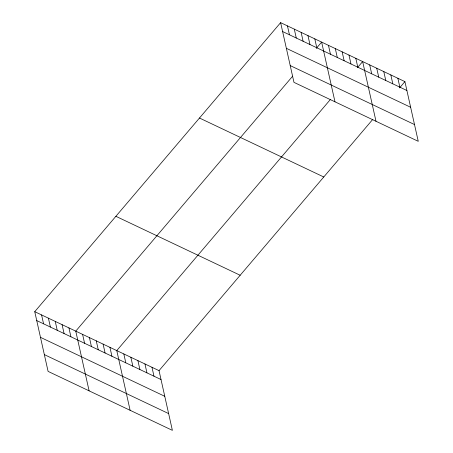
<?xml version="1.0" encoding="UTF-8"?>
<svg xmlns="http://www.w3.org/2000/svg" width="453" height="453" viewBox="0 0 453 453"><rect width="100%" height="100%" fill="white"/><g stroke="black" fill="none" stroke-linecap="round" stroke-linejoin="round"><path stroke-width="0.68" d="M34.745 311.681L159.031 370.639L172.378 430.35L48.092 371.392L34.745 311.681L280.622 22.65L404.908 81.608L418.255 141.319L293.969 82.361L280.622 22.65M292.655 76.172L75.759 331.137L89.105 390.848M316.285 48.397L321.636 42.106L334.982 101.817M330.554 99.298L116.772 350.594L130.119 410.305M357.745 67.327L362.649 61.563L375.996 121.274M159.031 370.639L372.813 119.343M399.563 87.899L404.908 81.608M282.61 31.546L406.902 90.509M286.358 48.318L410.65 107.276M290.22 65.594L414.512 124.552M199.479 118.029L323.77 176.987M115.883 216.302L240.175 275.26M36.733 320.577L161.025 379.54M40.481 337.343L164.773 396.307M44.343 354.62L168.629 413.583M397.87 78.267L399.857 87.169M390.826 74.926L392.813 83.828M383.782 71.585L385.769 80.487M376.737 68.244L378.725 77.14M369.693 64.904L371.681 73.799M355.815 58.318L357.802 67.22M348.98 55.079L350.967 63.975M342.145 51.835L344.133 60.73M335.305 48.59L337.298 57.491M328.47 45.351L330.458 54.247M314.801 38.862L316.789 47.763M307.966 35.623L309.954 44.519M301.126 32.378L303.119 41.274M294.291 29.134L296.279 38.035M287.457 25.895L289.444 34.79M151.993 367.298L153.98 376.194M144.949 363.957L146.936 372.853M137.905 360.616L139.892 369.512M130.86 357.275L132.848 366.171M123.816 353.935L125.804 362.83M109.937 347.349L111.925 356.251M103.103 344.11L105.09 353.006M96.268 340.866L98.256 349.761M89.428 337.621L91.421 346.522M82.593 334.382L84.581 343.278M68.924 327.893L70.911 336.794M62.089 324.654L64.077 333.55M55.249 321.409L57.242 330.305M48.414 318.165L50.402 327.066M41.58 314.926L43.567 323.821"/></g></svg>
